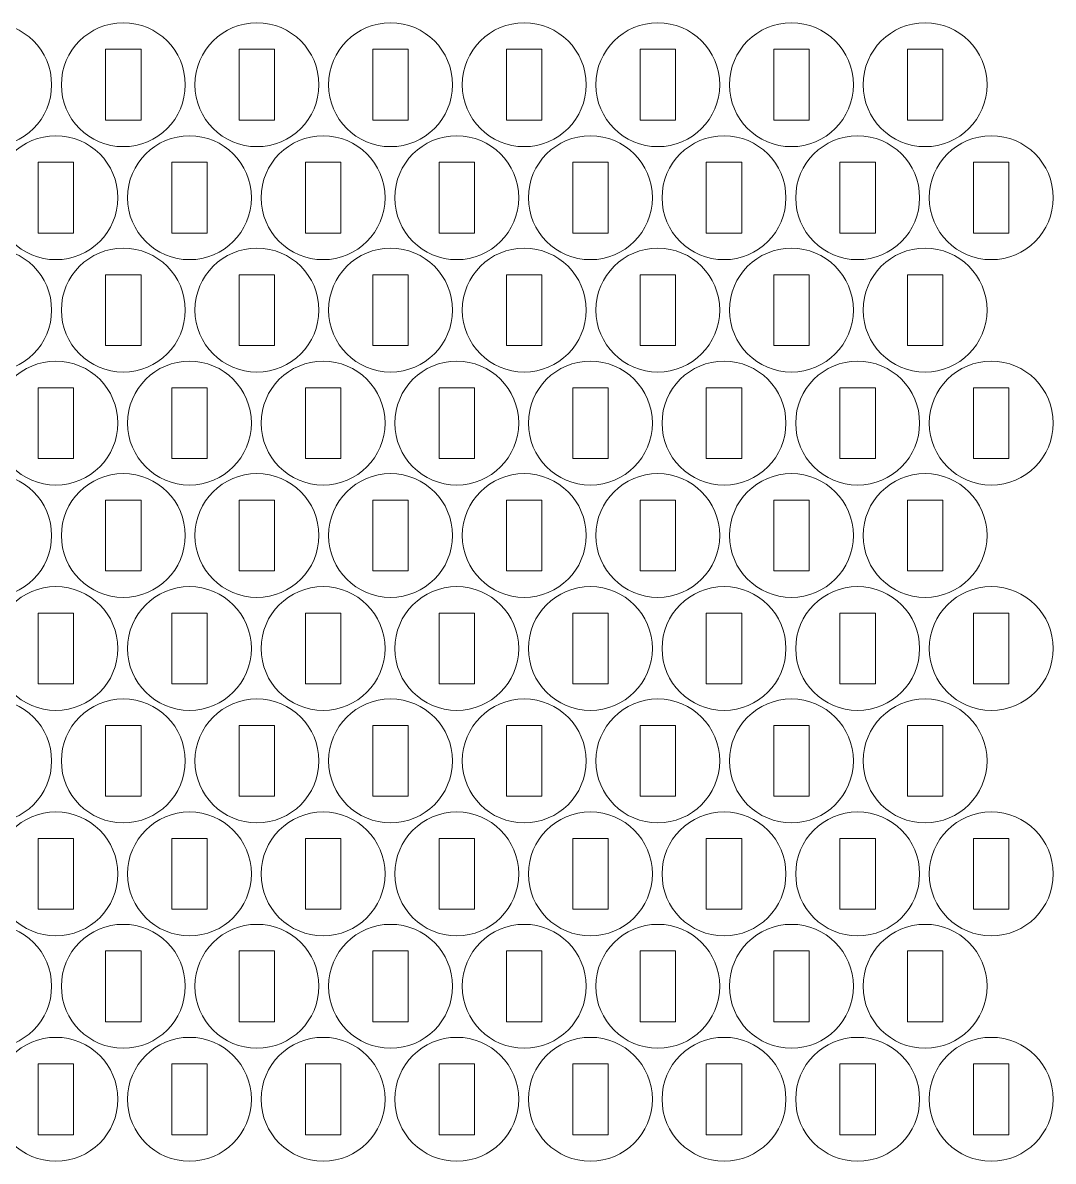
# Model space of a CAD drawing. Header units: millimetres. Extents: x -417 to 417, y -320 to 320.
# Drawn here: x 13.8 to 101.1, y -186.1 to -89.6 of the extents above; entities that cross this region are included whole.
import ezdxf

# ---------------------------------------------------------------- set-up
doc = ezdxf.new("R2010")
doc.units = ezdxf.units.MM
doc.header["$MEASUREMENT"] = 0
doc.layers.add('Camada 1', color=7, linetype='Continuous')

msp = doc.modelspace()

# ---------------------------------------------------------------- linework, layer by layer
at = {"layer": 'Camada 1', "lineweight": 20}
for points in [[(10.9543, -89.5635), (13.8538, -89.5635), (16.2043, -91.914), (16.2043, -94.8135), (16.2043, -94.8135), (16.2043, -97.713), (13.8538, -100.0635), (10.9543, -100.0635), (10.9543, -100.0635), (8.0548, -100.0635), (5.7043, -97.713), (5.7043, -94.8135), (5.7043, -94.8135), (5.7043, -91.914), (8.0548, -89.5635), (10.9543, -89.5635)], [(22.2785, -89.5635), (25.178, -89.5635), (27.5285, -91.914), (27.5285, -94.8135), (27.5285, -94.8135), (27.5285, -97.713), (25.178, -100.0635), (22.2785, -100.0635), (22.2785, -100.0635), (19.379, -100.0635), (17.0285, -97.713), (17.0285, -94.8135), (17.0285, -94.8135), (17.0285, -91.914), (19.379, -89.5635), (22.2785, -89.5635)], [(33.6027, -89.5635), (36.5022, -89.5635), (38.8527, -91.914), (38.8527, -94.8135), (38.8527, -94.8135), (38.8527, -97.713), (36.5022, -100.0635), (33.6027, -100.0635), (33.6027, -100.0635), (30.7032, -100.0635), (28.3527, -97.713), (28.3527, -94.8135), (28.3527, -94.8135), (28.3527, -91.914), (30.7032, -89.5635), (33.6027, -89.5635)], [(44.9269, -89.5635), (47.8264, -89.5635), (50.1769, -91.914), (50.1769, -94.8135), (50.1769, -94.8135), (50.1769, -97.713), (47.8264, -100.0635), (44.9269, -100.0635), (44.9269, -100.0635), (42.0274, -100.0635), (39.6769, -97.713), (39.6769, -94.8135), (39.6769, -94.8135), (39.6769, -91.914), (42.0274, -89.5635), (44.9269, -89.5635)], [(56.2511, -89.5635), (59.1506, -89.5635), (61.5011, -91.914), (61.5011, -94.8135), (61.5011, -94.8135), (61.5011, -97.713), (59.1506, -100.0635), (56.2511, -100.0635), (56.2511, -100.0635), (53.3516, -100.0635), (51.0011, -97.713), (51.0011, -94.8135), (51.0011, -94.8135), (51.0011, -91.914), (53.3516, -89.5635), (56.2511, -89.5635)], [(67.5753, -89.5635), (70.4748, -89.5635), (72.8253, -91.914), (72.8253, -94.8135), (72.8253, -94.8135), (72.8253, -97.713), (70.4748, -100.0635), (67.5753, -100.0635), (67.5753, -100.0635), (64.6758, -100.0635), (62.3253, -97.713), (62.3253, -94.8135), (62.3253, -94.8135), (62.3253, -91.914), (64.6758, -89.5635), (67.5753, -89.5635)], [(78.8995, -89.5635), (81.799, -89.5635), (84.1495, -91.914), (84.1495, -94.8135), (84.1495, -94.8135), (84.1495, -97.713), (81.799, -100.0635), (78.8995, -100.0635), (78.8995, -100.0635), (76, -100.0635), (73.6495, -97.713), (73.6495, -94.8135), (73.6495, -94.8135), (73.6495, -91.914), (76, -89.5635), (78.8995, -89.5635)], [(90.2237, -89.5635), (93.1232, -89.5635), (95.4737, -91.914), (95.4737, -94.8135), (95.4737, -94.8135), (95.4737, -97.713), (93.1232, -100.0635), (90.2237, -100.0635), (90.2237, -100.0635), (87.3242, -100.0635), (84.9737, -97.713), (84.9737, -94.8135), (84.9737, -94.8135), (84.9737, -91.914), (87.3242, -89.5635), (90.2237, -89.5635)], [(20.7785, -91.8135), (20.7785, -91.8135), (23.7785, -91.8135), (23.7785, -91.8135), (23.7785, -91.8135), (23.7785, -91.8135), (23.7785, -97.8135), (23.7785, -97.8135), (23.7785, -97.8135), (23.7785, -97.8135), (20.7785, -97.8135), (20.7785, -97.8135), (20.7785, -97.8135), (20.7785, -97.8135), (20.7785, -91.8135), (20.7785, -91.8135)], [(32.1027, -91.8135), (32.1027, -91.8135), (35.1027, -91.8135), (35.1027, -91.8135), (35.1027, -91.8135), (35.1027, -91.8135), (35.1027, -97.8135), (35.1027, -97.8135), (35.1027, -97.8135), (35.1027, -97.8135), (32.1027, -97.8135), (32.1027, -97.8135), (32.1027, -97.8135), (32.1027, -97.8135), (32.1027, -91.8135), (32.1027, -91.8135)], [(43.4269, -91.8135), (43.4269, -91.8135), (46.4269, -91.8135), (46.4269, -91.8135), (46.4269, -91.8135), (46.4269, -91.8135), (46.4269, -97.8135), (46.4269, -97.8135), (46.4269, -97.8135), (46.4269, -97.8135), (43.4269, -97.8135), (43.4269, -97.8135), (43.4269, -97.8135), (43.4269, -97.8135), (43.4269, -91.8135), (43.4269, -91.8135)], [(54.7511, -91.8135), (54.7511, -91.8135), (57.7511, -91.8135), (57.7511, -91.8135), (57.7511, -91.8135), (57.7511, -91.8135), (57.7511, -97.8135), (57.7511, -97.8135), (57.7511, -97.8135), (57.7511, -97.8135), (54.7511, -97.8135), (54.7511, -97.8135), (54.7511, -97.8135), (54.7511, -97.8135), (54.7511, -91.8135), (54.7511, -91.8135)], [(66.0753, -91.8135), (66.0753, -91.8135), (69.0753, -91.8135), (69.0753, -91.8135), (69.0753, -91.8135), (69.0753, -91.8135), (69.0753, -97.8135), (69.0753, -97.8135), (69.0753, -97.8135), (69.0753, -97.8135), (66.0753, -97.8135), (66.0753, -97.8135), (66.0753, -97.8135), (66.0753, -97.8135), (66.0753, -91.8135), (66.0753, -91.8135)], [(77.3995, -91.8135), (77.3995, -91.8135), (80.3995, -91.8135), (80.3995, -91.8135), (80.3995, -91.8135), (80.3995, -91.8135), (80.3995, -97.8135), (80.3995, -97.8135), (80.3995, -97.8135), (80.3995, -97.8135), (77.3995, -97.8135), (77.3995, -97.8135), (77.3995, -97.8135), (77.3995, -97.8135), (77.3995, -91.8135), (77.3995, -91.8135)], [(88.7237, -91.8135), (88.7237, -91.8135), (91.7237, -91.8135), (91.7237, -91.8135), (91.7237, -91.8135), (91.7237, -91.8135), (91.7237, -97.8135), (91.7237, -97.8135), (91.7237, -97.8135), (91.7237, -97.8135), (88.7237, -97.8135), (88.7237, -97.8135), (88.7237, -97.8135), (88.7237, -97.8135), (88.7237, -91.8135), (88.7237, -91.8135)], [(16.5635, -99.1414), (19.463, -99.1414), (21.8135, -101.4919), (21.8135, -104.3914), (21.8135, -104.3914), (21.8135, -107.2909), (19.463, -109.6414), (16.5635, -109.6414), (16.5635, -109.6414), (13.664, -109.6414), (11.3135, -107.2909), (11.3135, -104.3914), (11.3135, -104.3914), (11.3135, -101.4919), (13.664, -99.1414), (16.5635, -99.1414)], [(27.8877, -99.1414), (30.7872, -99.1414), (33.1377, -101.4919), (33.1377, -104.3914), (33.1377, -104.3914), (33.1377, -107.2909), (30.7872, -109.6414), (27.8877, -109.6414), (27.8877, -109.6414), (24.9882, -109.6414), (22.6377, -107.2909), (22.6377, -104.3914), (22.6377, -104.3914), (22.6377, -101.4919), (24.9882, -99.1414), (27.8877, -99.1414)], [(39.2119, -99.1414), (42.1114, -99.1414), (44.4619, -101.4919), (44.4619, -104.3914), (44.4619, -104.3914), (44.4619, -107.2909), (42.1114, -109.6414), (39.2119, -109.6414), (39.2119, -109.6414), (36.3124, -109.6414), (33.9619, -107.2909), (33.9619, -104.3914), (33.9619, -104.3914), (33.9619, -101.4919), (36.3124, -99.1414), (39.2119, -99.1414)], [(50.5361, -99.1414), (53.4356, -99.1414), (55.7861, -101.4919), (55.7861, -104.3914), (55.7861, -104.3914), (55.7861, -107.2909), (53.4356, -109.6414), (50.5361, -109.6414), (50.5361, -109.6414), (47.6366, -109.6414), (45.2861, -107.2909), (45.2861, -104.3914), (45.2861, -104.3914), (45.2861, -101.4919), (47.6366, -99.1414), (50.5361, -99.1414)], [(61.8603, -99.1414), (64.7598, -99.1414), (67.1103, -101.4919), (67.1103, -104.3914), (67.1103, -104.3914), (67.1103, -107.2909), (64.7598, -109.6414), (61.8603, -109.6414), (61.8603, -109.6414), (58.9608, -109.6414), (56.6103, -107.2909), (56.6103, -104.3914), (56.6103, -104.3914), (56.6103, -101.4919), (58.9608, -99.1414), (61.8603, -99.1414)], [(73.1845, -99.1414), (76.084, -99.1414), (78.4345, -101.4919), (78.4345, -104.3914), (78.4345, -104.3914), (78.4345, -107.2909), (76.084, -109.6414), (73.1845, -109.6414), (73.1845, -109.6414), (70.285, -109.6414), (67.9345, -107.2909), (67.9345, -104.3914), (67.9345, -104.3914), (67.9345, -101.4919), (70.285, -99.1414), (73.1845, -99.1414)], [(84.5087, -99.1414), (87.4082, -99.1414), (89.7587, -101.4919), (89.7587, -104.3914), (89.7587, -104.3914), (89.7587, -107.2909), (87.4082, -109.6414), (84.5087, -109.6414), (84.5087, -109.6414), (81.6092, -109.6414), (79.2587, -107.2909), (79.2587, -104.3914), (79.2587, -104.3914), (79.2587, -101.4919), (81.6092, -99.1414), (84.5087, -99.1414)], [(95.8329, -99.1414), (98.7324, -99.1414), (101.0829, -101.4919), (101.0829, -104.3914), (101.0829, -104.3914), (101.0829, -107.2909), (98.7324, -109.6414), (95.8329, -109.6414), (95.8329, -109.6414), (92.9334, -109.6414), (90.5829, -107.2909), (90.5829, -104.3914), (90.5829, -104.3914), (90.5829, -101.4919), (92.9334, -99.1414), (95.8329, -99.1414)], [(15.0635, -101.3914), (15.0635, -101.3914), (18.0635, -101.3914), (18.0635, -101.3914), (18.0635, -101.3914), (18.0635, -101.3914), (18.0635, -107.3914), (18.0635, -107.3914), (18.0635, -107.3914), (18.0635, -107.3914), (15.0635, -107.3914), (15.0635, -107.3914), (15.0635, -107.3914), (15.0635, -107.3914), (15.0635, -101.3914), (15.0635, -101.3914)], [(26.3877, -101.3914), (26.3877, -101.3914), (29.3877, -101.3914), (29.3877, -101.3914), (29.3877, -101.3914), (29.3877, -101.3914), (29.3877, -107.3914), (29.3877, -107.3914), (29.3877, -107.3914), (29.3877, -107.3914), (26.3877, -107.3914), (26.3877, -107.3914), (26.3877, -107.3914), (26.3877, -107.3914), (26.3877, -101.3914), (26.3877, -101.3914)], [(37.7119, -101.3914), (37.7119, -101.3914), (40.7119, -101.3914), (40.7119, -101.3914), (40.7119, -101.3914), (40.7119, -101.3914), (40.7119, -107.3914), (40.7119, -107.3914), (40.7119, -107.3914), (40.7119, -107.3914), (37.7119, -107.3914), (37.7119, -107.3914), (37.7119, -107.3914), (37.7119, -107.3914), (37.7119, -101.3914), (37.7119, -101.3914)], [(49.0361, -101.3914), (49.0361, -101.3914), (52.0361, -101.3914), (52.0361, -101.3914), (52.0361, -101.3914), (52.0361, -101.3914), (52.0361, -107.3914), (52.0361, -107.3914), (52.0361, -107.3914), (52.0361, -107.3914), (49.0361, -107.3914), (49.0361, -107.3914), (49.0361, -107.3914), (49.0361, -107.3914), (49.0361, -101.3914), (49.0361, -101.3914)], [(60.3603, -101.3914), (60.3603, -101.3914), (63.3603, -101.3914), (63.3603, -101.3914), (63.3603, -101.3914), (63.3603, -101.3914), (63.3603, -107.3914), (63.3603, -107.3914), (63.3603, -107.3914), (63.3603, -107.3914), (60.3603, -107.3914), (60.3603, -107.3914), (60.3603, -107.3914), (60.3603, -107.3914), (60.3603, -101.3914), (60.3603, -101.3914)], [(71.6845, -101.3914), (71.6845, -101.3914), (74.6845, -101.3914), (74.6845, -101.3914), (74.6845, -101.3914), (74.6845, -101.3914), (74.6845, -107.3914), (74.6845, -107.3914), (74.6845, -107.3914), (74.6845, -107.3914), (71.6845, -107.3914), (71.6845, -107.3914), (71.6845, -107.3914), (71.6845, -107.3914), (71.6845, -101.3914), (71.6845, -101.3914)], [(83.0087, -101.3914), (83.0087, -101.3914), (86.0087, -101.3914), (86.0087, -101.3914), (86.0087, -101.3914), (86.0087, -101.3914), (86.0087, -107.3914), (86.0087, -107.3914), (86.0087, -107.3914), (86.0087, -107.3914), (83.0087, -107.3914), (83.0087, -107.3914), (83.0087, -107.3914), (83.0087, -107.3914), (83.0087, -101.3914), (83.0087, -101.3914)], [(94.3329, -101.3914), (94.3329, -101.3914), (97.3329, -101.3914), (97.3329, -101.3914), (97.3329, -101.3914), (97.3329, -101.3914), (97.3329, -107.3914), (97.3329, -107.3914), (97.3329, -107.3914), (97.3329, -107.3914), (94.3329, -107.3914), (94.3329, -107.3914), (94.3329, -107.3914), (94.3329, -107.3914), (94.3329, -101.3914), (94.3329, -101.3914)], [(10.9543, -108.6664), (13.8538, -108.6664), (16.2043, -111.0169), (16.2043, -113.9164), (16.2043, -113.9164), (16.2043, -116.8159), (13.8538, -119.1664), (10.9543, -119.1664), (10.9543, -119.1664), (8.0548, -119.1664), (5.7043, -116.8159), (5.7043, -113.9164), (5.7043, -113.9164), (5.7043, -111.0169), (8.0548, -108.6664), (10.9543, -108.6664)], [(22.2785, -108.6664), (25.178, -108.6664), (27.5285, -111.0169), (27.5285, -113.9164), (27.5285, -113.9164), (27.5285, -116.8159), (25.178, -119.1664), (22.2785, -119.1664), (22.2785, -119.1664), (19.379, -119.1664), (17.0285, -116.8159), (17.0285, -113.9164), (17.0285, -113.9164), (17.0285, -111.0169), (19.379, -108.6664), (22.2785, -108.6664)], [(33.6027, -108.6664), (36.5022, -108.6664), (38.8527, -111.0169), (38.8527, -113.9164), (38.8527, -113.9164), (38.8527, -116.8159), (36.5022, -119.1664), (33.6027, -119.1664), (33.6027, -119.1664), (30.7032, -119.1664), (28.3527, -116.8159), (28.3527, -113.9164), (28.3527, -113.9164), (28.3527, -111.0169), (30.7032, -108.6664), (33.6027, -108.6664)], [(44.9269, -108.6664), (47.8264, -108.6664), (50.1769, -111.0169), (50.1769, -113.9164), (50.1769, -113.9164), (50.1769, -116.8159), (47.8264, -119.1664), (44.9269, -119.1664), (44.9269, -119.1664), (42.0274, -119.1664), (39.6769, -116.8159), (39.6769, -113.9164), (39.6769, -113.9164), (39.6769, -111.0169), (42.0274, -108.6664), (44.9269, -108.6664)], [(56.2511, -108.6664), (59.1506, -108.6664), (61.5011, -111.0169), (61.5011, -113.9164), (61.5011, -113.9164), (61.5011, -116.8159), (59.1506, -119.1664), (56.2511, -119.1664), (56.2511, -119.1664), (53.3516, -119.1664), (51.0011, -116.8159), (51.0011, -113.9164), (51.0011, -113.9164), (51.0011, -111.0169), (53.3516, -108.6664), (56.2511, -108.6664)], [(67.5753, -108.6664), (70.4748, -108.6664), (72.8253, -111.0169), (72.8253, -113.9164), (72.8253, -113.9164), (72.8253, -116.8159), (70.4748, -119.1664), (67.5753, -119.1664), (67.5753, -119.1664), (64.6758, -119.1664), (62.3253, -116.8159), (62.3253, -113.9164), (62.3253, -113.9164), (62.3253, -111.0169), (64.6758, -108.6664), (67.5753, -108.6664)], [(78.8995, -108.6664), (81.799, -108.6664), (84.1495, -111.0169), (84.1495, -113.9164), (84.1495, -113.9164), (84.1495, -116.8159), (81.799, -119.1664), (78.8995, -119.1664), (78.8995, -119.1664), (76, -119.1664), (73.6495, -116.8159), (73.6495, -113.9164), (73.6495, -113.9164), (73.6495, -111.0169), (76, -108.6664), (78.8995, -108.6664)], [(90.2237, -108.6664), (93.1232, -108.6664), (95.4737, -111.0169), (95.4737, -113.9164), (95.4737, -113.9164), (95.4737, -116.8159), (93.1232, -119.1664), (90.2237, -119.1664), (90.2237, -119.1664), (87.3242, -119.1664), (84.9737, -116.8159), (84.9737, -113.9164), (84.9737, -113.9164), (84.9737, -111.0169), (87.3242, -108.6664), (90.2237, -108.6664)], [(20.7785, -110.9164), (20.7785, -110.9164), (23.7785, -110.9164), (23.7785, -110.9164), (23.7785, -110.9164), (23.7785, -110.9164), (23.7785, -116.9164), (23.7785, -116.9164), (23.7785, -116.9164), (23.7785, -116.9164), (20.7785, -116.9164), (20.7785, -116.9164), (20.7785, -116.9164), (20.7785, -116.9164), (20.7785, -110.9164), (20.7785, -110.9164)], [(32.1027, -110.9164), (32.1027, -110.9164), (35.1027, -110.9164), (35.1027, -110.9164), (35.1027, -110.9164), (35.1027, -110.9164), (35.1027, -116.9164), (35.1027, -116.9164), (35.1027, -116.9164), (35.1027, -116.9164), (32.1027, -116.9164), (32.1027, -116.9164), (32.1027, -116.9164), (32.1027, -116.9164), (32.1027, -110.9164), (32.1027, -110.9164)], [(43.4269, -110.9164), (43.4269, -110.9164), (46.4269, -110.9164), (46.4269, -110.9164), (46.4269, -110.9164), (46.4269, -110.9164), (46.4269, -116.9164), (46.4269, -116.9164), (46.4269, -116.9164), (46.4269, -116.9164), (43.4269, -116.9164), (43.4269, -116.9164), (43.4269, -116.9164), (43.4269, -116.9164), (43.4269, -110.9164), (43.4269, -110.9164)], [(54.7511, -110.9164), (54.7511, -110.9164), (57.7511, -110.9164), (57.7511, -110.9164), (57.7511, -110.9164), (57.7511, -110.9164), (57.7511, -116.9164), (57.7511, -116.9164), (57.7511, -116.9164), (57.7511, -116.9164), (54.7511, -116.9164), (54.7511, -116.9164), (54.7511, -116.9164), (54.7511, -116.9164), (54.7511, -110.9164), (54.7511, -110.9164)], [(66.0753, -110.9164), (66.0753, -110.9164), (69.0753, -110.9164), (69.0753, -110.9164), (69.0753, -110.9164), (69.0753, -110.9164), (69.0753, -116.9164), (69.0753, -116.9164), (69.0753, -116.9164), (69.0753, -116.9164), (66.0753, -116.9164), (66.0753, -116.9164), (66.0753, -116.9164), (66.0753, -116.9164), (66.0753, -110.9164), (66.0753, -110.9164)], [(77.3995, -110.9164), (77.3995, -110.9164), (80.3995, -110.9164), (80.3995, -110.9164), (80.3995, -110.9164), (80.3995, -110.9164), (80.3995, -116.9164), (80.3995, -116.9164), (80.3995, -116.9164), (80.3995, -116.9164), (77.3995, -116.9164), (77.3995, -116.9164), (77.3995, -116.9164), (77.3995, -116.9164), (77.3995, -110.9164), (77.3995, -110.9164)], [(88.7237, -110.9164), (88.7237, -110.9164), (91.7237, -110.9164), (91.7237, -110.9164), (91.7237, -110.9164), (91.7237, -110.9164), (91.7237, -116.9164), (91.7237, -116.9164), (91.7237, -116.9164), (91.7237, -116.9164), (88.7237, -116.9164), (88.7237, -116.9164), (88.7237, -116.9164), (88.7237, -116.9164), (88.7237, -110.9164), (88.7237, -110.9164)], [(16.5635, -118.2443), (19.463, -118.2443), (21.8135, -120.5948), (21.8135, -123.4943), (21.8135, -123.4943), (21.8135, -126.3938), (19.463, -128.7443), (16.5635, -128.7443), (16.5635, -128.7443), (13.664, -128.7443), (11.3135, -126.3938), (11.3135, -123.4943), (11.3135, -123.4943), (11.3135, -120.5948), (13.664, -118.2443), (16.5635, -118.2443)], [(27.8877, -118.2443), (30.7872, -118.2443), (33.1377, -120.5948), (33.1377, -123.4943), (33.1377, -123.4943), (33.1377, -126.3938), (30.7872, -128.7443), (27.8877, -128.7443), (27.8877, -128.7443), (24.9882, -128.7443), (22.6377, -126.3938), (22.6377, -123.4943), (22.6377, -123.4943), (22.6377, -120.5948), (24.9882, -118.2443), (27.8877, -118.2443)], [(39.2119, -118.2443), (42.1114, -118.2443), (44.4619, -120.5948), (44.4619, -123.4943), (44.4619, -123.4943), (44.4619, -126.3938), (42.1114, -128.7443), (39.2119, -128.7443), (39.2119, -128.7443), (36.3124, -128.7443), (33.9619, -126.3938), (33.9619, -123.4943), (33.9619, -123.4943), (33.9619, -120.5948), (36.3124, -118.2443), (39.2119, -118.2443)], [(50.5361, -118.2443), (53.4356, -118.2443), (55.7861, -120.5948), (55.7861, -123.4943), (55.7861, -123.4943), (55.7861, -126.3938), (53.4356, -128.7443), (50.5361, -128.7443), (50.5361, -128.7443), (47.6366, -128.7443), (45.2861, -126.3938), (45.2861, -123.4943), (45.2861, -123.4943), (45.2861, -120.5948), (47.6366, -118.2443), (50.5361, -118.2443)], [(61.8603, -118.2443), (64.7598, -118.2443), (67.1103, -120.5948), (67.1103, -123.4943), (67.1103, -123.4943), (67.1103, -126.3938), (64.7598, -128.7443), (61.8603, -128.7443), (61.8603, -128.7443), (58.9608, -128.7443), (56.6103, -126.3938), (56.6103, -123.4943), (56.6103, -123.4943), (56.6103, -120.5948), (58.9608, -118.2443), (61.8603, -118.2443)], [(73.1845, -118.2443), (76.084, -118.2443), (78.4345, -120.5948), (78.4345, -123.4943), (78.4345, -123.4943), (78.4345, -126.3938), (76.084, -128.7443), (73.1845, -128.7443), (73.1845, -128.7443), (70.285, -128.7443), (67.9345, -126.3938), (67.9345, -123.4943), (67.9345, -123.4943), (67.9345, -120.5948), (70.285, -118.2443), (73.1845, -118.2443)], [(84.5087, -118.2443), (87.4082, -118.2443), (89.7587, -120.5948), (89.7587, -123.4943), (89.7587, -123.4943), (89.7587, -126.3938), (87.4082, -128.7443), (84.5087, -128.7443), (84.5087, -128.7443), (81.6092, -128.7443), (79.2587, -126.3938), (79.2587, -123.4943), (79.2587, -123.4943), (79.2587, -120.5948), (81.6092, -118.2443), (84.5087, -118.2443)], [(95.8329, -118.2443), (98.7324, -118.2443), (101.0829, -120.5948), (101.0829, -123.4943), (101.0829, -123.4943), (101.0829, -126.3938), (98.7324, -128.7443), (95.8329, -128.7443), (95.8329, -128.7443), (92.9334, -128.7443), (90.5829, -126.3938), (90.5829, -123.4943), (90.5829, -123.4943), (90.5829, -120.5948), (92.9334, -118.2443), (95.8329, -118.2443)], [(15.0635, -120.4943), (15.0635, -120.4943), (18.0635, -120.4943), (18.0635, -120.4943), (18.0635, -120.4943), (18.0635, -120.4943), (18.0635, -126.4943), (18.0635, -126.4943), (18.0635, -126.4943), (18.0635, -126.4943), (15.0635, -126.4943), (15.0635, -126.4943), (15.0635, -126.4943), (15.0635, -126.4943), (15.0635, -120.4943), (15.0635, -120.4943)], [(26.3877, -120.4943), (26.3877, -120.4943), (29.3877, -120.4943), (29.3877, -120.4943), (29.3877, -120.4943), (29.3877, -120.4943), (29.3877, -126.4943), (29.3877, -126.4943), (29.3877, -126.4943), (29.3877, -126.4943), (26.3877, -126.4943), (26.3877, -126.4943), (26.3877, -126.4943), (26.3877, -126.4943), (26.3877, -120.4943), (26.3877, -120.4943)], [(37.7119, -120.4943), (37.7119, -120.4943), (40.7119, -120.4943), (40.7119, -120.4943), (40.7119, -120.4943), (40.7119, -120.4943), (40.7119, -126.4943), (40.7119, -126.4943), (40.7119, -126.4943), (40.7119, -126.4943), (37.7119, -126.4943), (37.7119, -126.4943), (37.7119, -126.4943), (37.7119, -126.4943), (37.7119, -120.4943), (37.7119, -120.4943)], [(49.0361, -120.4943), (49.0361, -120.4943), (52.0361, -120.4943), (52.0361, -120.4943), (52.0361, -120.4943), (52.0361, -120.4943), (52.0361, -126.4943), (52.0361, -126.4943), (52.0361, -126.4943), (52.0361, -126.4943), (49.0361, -126.4943), (49.0361, -126.4943), (49.0361, -126.4943), (49.0361, -126.4943), (49.0361, -120.4943), (49.0361, -120.4943)], [(60.3603, -120.4943), (60.3603, -120.4943), (63.3603, -120.4943), (63.3603, -120.4943), (63.3603, -120.4943), (63.3603, -120.4943), (63.3603, -126.4943), (63.3603, -126.4943), (63.3603, -126.4943), (63.3603, -126.4943), (60.3603, -126.4943), (60.3603, -126.4943), (60.3603, -126.4943), (60.3603, -126.4943), (60.3603, -120.4943), (60.3603, -120.4943)], [(71.6845, -120.4943), (71.6845, -120.4943), (74.6845, -120.4943), (74.6845, -120.4943), (74.6845, -120.4943), (74.6845, -120.4943), (74.6845, -126.4943), (74.6845, -126.4943), (74.6845, -126.4943), (74.6845, -126.4943), (71.6845, -126.4943), (71.6845, -126.4943), (71.6845, -126.4943), (71.6845, -126.4943), (71.6845, -120.4943), (71.6845, -120.4943)], [(83.0087, -120.4943), (83.0087, -120.4943), (86.0087, -120.4943), (86.0087, -120.4943), (86.0087, -120.4943), (86.0087, -120.4943), (86.0087, -126.4943), (86.0087, -126.4943), (86.0087, -126.4943), (86.0087, -126.4943), (83.0087, -126.4943), (83.0087, -126.4943), (83.0087, -126.4943), (83.0087, -126.4943), (83.0087, -120.4943), (83.0087, -120.4943)], [(94.3329, -120.4943), (94.3329, -120.4943), (97.3329, -120.4943), (97.3329, -120.4943), (97.3329, -120.4943), (97.3329, -120.4943), (97.3329, -126.4943), (97.3329, -126.4943), (97.3329, -126.4943), (97.3329, -126.4943), (94.3329, -126.4943), (94.3329, -126.4943), (94.3329, -126.4943), (94.3329, -126.4943), (94.3329, -120.4943), (94.3329, -120.4943)], [(10.9543, -127.7693), (13.8538, -127.7693), (16.2043, -130.1198), (16.2043, -133.0193), (16.2043, -133.0193), (16.2043, -135.9188), (13.8538, -138.2693), (10.9543, -138.2693), (10.9543, -138.2693), (8.0548, -138.2693), (5.7043, -135.9188), (5.7043, -133.0193), (5.7043, -133.0193), (5.7043, -130.1198), (8.0548, -127.7693), (10.9543, -127.7693)], [(22.2785, -127.7693), (25.178, -127.7693), (27.5285, -130.1198), (27.5285, -133.0193), (27.5285, -133.0193), (27.5285, -135.9188), (25.178, -138.2693), (22.2785, -138.2693), (22.2785, -138.2693), (19.379, -138.2693), (17.0285, -135.9188), (17.0285, -133.0193), (17.0285, -133.0193), (17.0285, -130.1198), (19.379, -127.7693), (22.2785, -127.7693)], [(33.6027, -127.7693), (36.5022, -127.7693), (38.8527, -130.1198), (38.8527, -133.0193), (38.8527, -133.0193), (38.8527, -135.9188), (36.5022, -138.2693), (33.6027, -138.2693), (33.6027, -138.2693), (30.7032, -138.2693), (28.3527, -135.9188), (28.3527, -133.0193), (28.3527, -133.0193), (28.3527, -130.1198), (30.7032, -127.7693), (33.6027, -127.7693)], [(44.9269, -127.7693), (47.8264, -127.7693), (50.1769, -130.1198), (50.1769, -133.0193), (50.1769, -133.0193), (50.1769, -135.9188), (47.8264, -138.2693), (44.9269, -138.2693), (44.9269, -138.2693), (42.0274, -138.2693), (39.6769, -135.9188), (39.6769, -133.0193), (39.6769, -133.0193), (39.6769, -130.1198), (42.0274, -127.7693), (44.9269, -127.7693)], [(56.2511, -127.7693), (59.1506, -127.7693), (61.5011, -130.1198), (61.5011, -133.0193), (61.5011, -133.0193), (61.5011, -135.9188), (59.1506, -138.2693), (56.2511, -138.2693), (56.2511, -138.2693), (53.3516, -138.2693), (51.0011, -135.9188), (51.0011, -133.0193), (51.0011, -133.0193), (51.0011, -130.1198), (53.3516, -127.7693), (56.2511, -127.7693)], [(67.5753, -127.7693), (70.4748, -127.7693), (72.8253, -130.1198), (72.8253, -133.0193), (72.8253, -133.0193), (72.8253, -135.9188), (70.4748, -138.2693), (67.5753, -138.2693), (67.5753, -138.2693), (64.6758, -138.2693), (62.3253, -135.9188), (62.3253, -133.0193), (62.3253, -133.0193), (62.3253, -130.1198), (64.6758, -127.7693), (67.5753, -127.7693)], [(78.8995, -127.7693), (81.799, -127.7693), (84.1495, -130.1198), (84.1495, -133.0193), (84.1495, -133.0193), (84.1495, -135.9188), (81.799, -138.2693), (78.8995, -138.2693), (78.8995, -138.2693), (76, -138.2693), (73.6495, -135.9188), (73.6495, -133.0193), (73.6495, -133.0193), (73.6495, -130.1198), (76, -127.7693), (78.8995, -127.7693)], [(90.2237, -127.7693), (93.1232, -127.7693), (95.4737, -130.1198), (95.4737, -133.0193), (95.4737, -133.0193), (95.4737, -135.9188), (93.1232, -138.2693), (90.2237, -138.2693), (90.2237, -138.2693), (87.3242, -138.2693), (84.9737, -135.9188), (84.9737, -133.0193), (84.9737, -133.0193), (84.9737, -130.1198), (87.3242, -127.7693), (90.2237, -127.7693)], [(20.7785, -130.0193), (20.7785, -130.0193), (23.7785, -130.0193), (23.7785, -130.0193), (23.7785, -130.0193), (23.7785, -130.0193), (23.7785, -136.0193), (23.7785, -136.0193), (23.7785, -136.0193), (23.7785, -136.0193), (20.7785, -136.0193), (20.7785, -136.0193), (20.7785, -136.0193), (20.7785, -136.0193), (20.7785, -130.0193), (20.7785, -130.0193)], [(32.1027, -130.0193), (32.1027, -130.0193), (35.1027, -130.0193), (35.1027, -130.0193), (35.1027, -130.0193), (35.1027, -130.0193), (35.1027, -136.0193), (35.1027, -136.0193), (35.1027, -136.0193), (35.1027, -136.0193), (32.1027, -136.0193), (32.1027, -136.0193), (32.1027, -136.0193), (32.1027, -136.0193), (32.1027, -130.0193), (32.1027, -130.0193)], [(43.4269, -130.0193), (43.4269, -130.0193), (46.4269, -130.0193), (46.4269, -130.0193), (46.4269, -130.0193), (46.4269, -130.0193), (46.4269, -136.0193), (46.4269, -136.0193), (46.4269, -136.0193), (46.4269, -136.0193), (43.4269, -136.0193), (43.4269, -136.0193), (43.4269, -136.0193), (43.4269, -136.0193), (43.4269, -130.0193), (43.4269, -130.0193)], [(54.7511, -130.0193), (54.7511, -130.0193), (57.7511, -130.0193), (57.7511, -130.0193), (57.7511, -130.0193), (57.7511, -130.0193), (57.7511, -136.0193), (57.7511, -136.0193), (57.7511, -136.0193), (57.7511, -136.0193), (54.7511, -136.0193), (54.7511, -136.0193), (54.7511, -136.0193), (54.7511, -136.0193), (54.7511, -130.0193), (54.7511, -130.0193)], [(66.0753, -130.0193), (66.0753, -130.0193), (69.0753, -130.0193), (69.0753, -130.0193), (69.0753, -130.0193), (69.0753, -130.0193), (69.0753, -136.0193), (69.0753, -136.0193), (69.0753, -136.0193), (69.0753, -136.0193), (66.0753, -136.0193), (66.0753, -136.0193), (66.0753, -136.0193), (66.0753, -136.0193), (66.0753, -130.0193), (66.0753, -130.0193)], [(77.3995, -130.0193), (77.3995, -130.0193), (80.3995, -130.0193), (80.3995, -130.0193), (80.3995, -130.0193), (80.3995, -130.0193), (80.3995, -136.0193), (80.3995, -136.0193), (80.3995, -136.0193), (80.3995, -136.0193), (77.3995, -136.0193), (77.3995, -136.0193), (77.3995, -136.0193), (77.3995, -136.0193), (77.3995, -130.0193), (77.3995, -130.0193)], [(88.7237, -130.0193), (88.7237, -130.0193), (91.7237, -130.0193), (91.7237, -130.0193), (91.7237, -130.0193), (91.7237, -130.0193), (91.7237, -136.0193), (91.7237, -136.0193), (91.7237, -136.0193), (91.7237, -136.0193), (88.7237, -136.0193), (88.7237, -136.0193), (88.7237, -136.0193), (88.7237, -136.0193), (88.7237, -130.0193), (88.7237, -130.0193)], [(16.5635, -137.3472), (19.463, -137.3472), (21.8135, -139.6977), (21.8135, -142.5972), (21.8135, -142.5972), (21.8135, -145.4967), (19.463, -147.8472), (16.5635, -147.8472), (16.5635, -147.8472), (13.664, -147.8472), (11.3135, -145.4967), (11.3135, -142.5972), (11.3135, -142.5972), (11.3135, -139.6977), (13.664, -137.3472), (16.5635, -137.3472)], [(27.8877, -137.3472), (30.7872, -137.3472), (33.1377, -139.6977), (33.1377, -142.5972), (33.1377, -142.5972), (33.1377, -145.4967), (30.7872, -147.8472), (27.8877, -147.8472), (27.8877, -147.8472), (24.9882, -147.8472), (22.6377, -145.4967), (22.6377, -142.5972), (22.6377, -142.5972), (22.6377, -139.6977), (24.9882, -137.3472), (27.8877, -137.3472)], [(39.2119, -137.3472), (42.1114, -137.3472), (44.4619, -139.6977), (44.4619, -142.5972), (44.4619, -142.5972), (44.4619, -145.4967), (42.1114, -147.8472), (39.2119, -147.8472), (39.2119, -147.8472), (36.3124, -147.8472), (33.9619, -145.4967), (33.9619, -142.5972), (33.9619, -142.5972), (33.9619, -139.6977), (36.3124, -137.3472), (39.2119, -137.3472)], [(50.5361, -137.3472), (53.4356, -137.3472), (55.7861, -139.6977), (55.7861, -142.5972), (55.7861, -142.5972), (55.7861, -145.4967), (53.4356, -147.8472), (50.5361, -147.8472), (50.5361, -147.8472), (47.6366, -147.8472), (45.2861, -145.4967), (45.2861, -142.5972), (45.2861, -142.5972), (45.2861, -139.6977), (47.6366, -137.3472), (50.5361, -137.3472)], [(61.8603, -137.3472), (64.7598, -137.3472), (67.1103, -139.6977), (67.1103, -142.5972), (67.1103, -142.5972), (67.1103, -145.4967), (64.7598, -147.8472), (61.8603, -147.8472), (61.8603, -147.8472), (58.9608, -147.8472), (56.6103, -145.4967), (56.6103, -142.5972), (56.6103, -142.5972), (56.6103, -139.6977), (58.9608, -137.3472), (61.8603, -137.3472)], [(73.1845, -137.3472), (76.084, -137.3472), (78.4345, -139.6977), (78.4345, -142.5972), (78.4345, -142.5972), (78.4345, -145.4967), (76.084, -147.8472), (73.1845, -147.8472), (73.1845, -147.8472), (70.285, -147.8472), (67.9345, -145.4967), (67.9345, -142.5972), (67.9345, -142.5972), (67.9345, -139.6977), (70.285, -137.3472), (73.1845, -137.3472)], [(84.5087, -137.3472), (87.4082, -137.3472), (89.7587, -139.6977), (89.7587, -142.5972), (89.7587, -142.5972), (89.7587, -145.4967), (87.4082, -147.8472), (84.5087, -147.8472), (84.5087, -147.8472), (81.6092, -147.8472), (79.2587, -145.4967), (79.2587, -142.5972), (79.2587, -142.5972), (79.2587, -139.6977), (81.6092, -137.3472), (84.5087, -137.3472)], [(95.8329, -137.3472), (98.7324, -137.3472), (101.0829, -139.6977), (101.0829, -142.5972), (101.0829, -142.5972), (101.0829, -145.4967), (98.7324, -147.8472), (95.8329, -147.8472), (95.8329, -147.8472), (92.9334, -147.8472), (90.5829, -145.4967), (90.5829, -142.5972), (90.5829, -142.5972), (90.5829, -139.6977), (92.9334, -137.3472), (95.8329, -137.3472)], [(15.0635, -139.5972), (15.0635, -139.5972), (18.0635, -139.5972), (18.0635, -139.5972), (18.0635, -139.5972), (18.0635, -139.5972), (18.0635, -145.5972), (18.0635, -145.5972), (18.0635, -145.5972), (18.0635, -145.5972), (15.0635, -145.5972), (15.0635, -145.5972), (15.0635, -145.5972), (15.0635, -145.5972), (15.0635, -139.5972), (15.0635, -139.5972)], [(26.3877, -139.5972), (26.3877, -139.5972), (29.3877, -139.5972), (29.3877, -139.5972), (29.3877, -139.5972), (29.3877, -139.5972), (29.3877, -145.5972), (29.3877, -145.5972), (29.3877, -145.5972), (29.3877, -145.5972), (26.3877, -145.5972), (26.3877, -145.5972), (26.3877, -145.5972), (26.3877, -145.5972), (26.3877, -139.5972), (26.3877, -139.5972)], [(37.7119, -139.5972), (37.7119, -139.5972), (40.7119, -139.5972), (40.7119, -139.5972), (40.7119, -139.5972), (40.7119, -139.5972), (40.7119, -145.5972), (40.7119, -145.5972), (40.7119, -145.5972), (40.7119, -145.5972), (37.7119, -145.5972), (37.7119, -145.5972), (37.7119, -145.5972), (37.7119, -145.5972), (37.7119, -139.5972), (37.7119, -139.5972)], [(49.0361, -139.5972), (49.0361, -139.5972), (52.0361, -139.5972), (52.0361, -139.5972), (52.0361, -139.5972), (52.0361, -139.5972), (52.0361, -145.5972), (52.0361, -145.5972), (52.0361, -145.5972), (52.0361, -145.5972), (49.0361, -145.5972), (49.0361, -145.5972), (49.0361, -145.5972), (49.0361, -145.5972), (49.0361, -139.5972), (49.0361, -139.5972)], [(60.3603, -139.5972), (60.3603, -139.5972), (63.3603, -139.5972), (63.3603, -139.5972), (63.3603, -139.5972), (63.3603, -139.5972), (63.3603, -145.5972), (63.3603, -145.5972), (63.3603, -145.5972), (63.3603, -145.5972), (60.3603, -145.5972), (60.3603, -145.5972), (60.3603, -145.5972), (60.3603, -145.5972), (60.3603, -139.5972), (60.3603, -139.5972)], [(71.6845, -139.5972), (71.6845, -139.5972), (74.6845, -139.5972), (74.6845, -139.5972), (74.6845, -139.5972), (74.6845, -139.5972), (74.6845, -145.5972), (74.6845, -145.5972), (74.6845, -145.5972), (74.6845, -145.5972), (71.6845, -145.5972), (71.6845, -145.5972), (71.6845, -145.5972), (71.6845, -145.5972), (71.6845, -139.5972), (71.6845, -139.5972)], [(83.0087, -139.5972), (83.0087, -139.5972), (86.0087, -139.5972), (86.0087, -139.5972), (86.0087, -139.5972), (86.0087, -139.5972), (86.0087, -145.5972), (86.0087, -145.5972), (86.0087, -145.5972), (86.0087, -145.5972), (83.0087, -145.5972), (83.0087, -145.5972), (83.0087, -145.5972), (83.0087, -145.5972), (83.0087, -139.5972), (83.0087, -139.5972)], [(94.3329, -139.5972), (94.3329, -139.5972), (97.3329, -139.5972), (97.3329, -139.5972), (97.3329, -139.5972), (97.3329, -139.5972), (97.3329, -145.5972), (97.3329, -145.5972), (97.3329, -145.5972), (97.3329, -145.5972), (94.3329, -145.5972), (94.3329, -145.5972), (94.3329, -145.5972), (94.3329, -145.5972), (94.3329, -139.5972), (94.3329, -139.5972)], [(10.9543, -146.8722), (13.8538, -146.8722), (16.2043, -149.2227), (16.2043, -152.1222), (16.2043, -152.1222), (16.2043, -155.0217), (13.8538, -157.3722), (10.9543, -157.3722), (10.9543, -157.3722), (8.0548, -157.3722), (5.7043, -155.0217), (5.7043, -152.1222), (5.7043, -152.1222), (5.7043, -149.2227), (8.0548, -146.8722), (10.9543, -146.8722)], [(22.2785, -146.8722), (25.178, -146.8722), (27.5285, -149.2227), (27.5285, -152.1222), (27.5285, -152.1222), (27.5285, -155.0217), (25.178, -157.3722), (22.2785, -157.3722), (22.2785, -157.3722), (19.379, -157.3722), (17.0285, -155.0217), (17.0285, -152.1222), (17.0285, -152.1222), (17.0285, -149.2227), (19.379, -146.8722), (22.2785, -146.8722)], [(33.6027, -146.8722), (36.5022, -146.8722), (38.8527, -149.2227), (38.8527, -152.1222), (38.8527, -152.1222), (38.8527, -155.0217), (36.5022, -157.3722), (33.6027, -157.3722), (33.6027, -157.3722), (30.7032, -157.3722), (28.3527, -155.0217), (28.3527, -152.1222), (28.3527, -152.1222), (28.3527, -149.2227), (30.7032, -146.8722), (33.6027, -146.8722)], [(44.9269, -146.8722), (47.8264, -146.8722), (50.1769, -149.2227), (50.1769, -152.1222), (50.1769, -152.1222), (50.1769, -155.0217), (47.8264, -157.3722), (44.9269, -157.3722), (44.9269, -157.3722), (42.0274, -157.3722), (39.6769, -155.0217), (39.6769, -152.1222), (39.6769, -152.1222), (39.6769, -149.2227), (42.0274, -146.8722), (44.9269, -146.8722)], [(56.2511, -146.8722), (59.1506, -146.8722), (61.5011, -149.2227), (61.5011, -152.1222), (61.5011, -152.1222), (61.5011, -155.0217), (59.1506, -157.3722), (56.2511, -157.3722), (56.2511, -157.3722), (53.3516, -157.3722), (51.0011, -155.0217), (51.0011, -152.1222), (51.0011, -152.1222), (51.0011, -149.2227), (53.3516, -146.8722), (56.2511, -146.8722)], [(67.5753, -146.8722), (70.4748, -146.8722), (72.8253, -149.2227), (72.8253, -152.1222), (72.8253, -152.1222), (72.8253, -155.0217), (70.4748, -157.3722), (67.5753, -157.3722), (67.5753, -157.3722), (64.6758, -157.3722), (62.3253, -155.0217), (62.3253, -152.1222), (62.3253, -152.1222), (62.3253, -149.2227), (64.6758, -146.8722), (67.5753, -146.8722)], [(78.8995, -146.8722), (81.799, -146.8722), (84.1495, -149.2227), (84.1495, -152.1222), (84.1495, -152.1222), (84.1495, -155.0217), (81.799, -157.3722), (78.8995, -157.3722), (78.8995, -157.3722), (76, -157.3722), (73.6495, -155.0217), (73.6495, -152.1222), (73.6495, -152.1222), (73.6495, -149.2227), (76, -146.8722), (78.8995, -146.8722)], [(90.2237, -146.8722), (93.1232, -146.8722), (95.4737, -149.2227), (95.4737, -152.1222), (95.4737, -152.1222), (95.4737, -155.0217), (93.1232, -157.3722), (90.2237, -157.3722), (90.2237, -157.3722), (87.3242, -157.3722), (84.9737, -155.0217), (84.9737, -152.1222), (84.9737, -152.1222), (84.9737, -149.2227), (87.3242, -146.8722), (90.2237, -146.8722)], [(20.7785, -149.1222), (20.7785, -149.1222), (23.7785, -149.1222), (23.7785, -149.1222), (23.7785, -149.1222), (23.7785, -149.1222), (23.7785, -155.1222), (23.7785, -155.1222), (23.7785, -155.1222), (23.7785, -155.1222), (20.7785, -155.1222), (20.7785, -155.1222), (20.7785, -155.1222), (20.7785, -155.1222), (20.7785, -149.1222), (20.7785, -149.1222)], [(32.1027, -149.1222), (32.1027, -149.1222), (35.1027, -149.1222), (35.1027, -149.1222), (35.1027, -149.1222), (35.1027, -149.1222), (35.1027, -155.1222), (35.1027, -155.1222), (35.1027, -155.1222), (35.1027, -155.1222), (32.1027, -155.1222), (32.1027, -155.1222), (32.1027, -155.1222), (32.1027, -155.1222), (32.1027, -149.1222), (32.1027, -149.1222)], [(43.4269, -149.1222), (43.4269, -149.1222), (46.4269, -149.1222), (46.4269, -149.1222), (46.4269, -149.1222), (46.4269, -149.1222), (46.4269, -155.1222), (46.4269, -155.1222), (46.4269, -155.1222), (46.4269, -155.1222), (43.4269, -155.1222), (43.4269, -155.1222), (43.4269, -155.1222), (43.4269, -155.1222), (43.4269, -149.1222), (43.4269, -149.1222)], [(54.7511, -149.1222), (54.7511, -149.1222), (57.7511, -149.1222), (57.7511, -149.1222), (57.7511, -149.1222), (57.7511, -149.1222), (57.7511, -155.1222), (57.7511, -155.1222), (57.7511, -155.1222), (57.7511, -155.1222), (54.7511, -155.1222), (54.7511, -155.1222), (54.7511, -155.1222), (54.7511, -155.1222), (54.7511, -149.1222), (54.7511, -149.1222)], [(66.0753, -149.1222), (66.0753, -149.1222), (69.0753, -149.1222), (69.0753, -149.1222), (69.0753, -149.1222), (69.0753, -149.1222), (69.0753, -155.1222), (69.0753, -155.1222), (69.0753, -155.1222), (69.0753, -155.1222), (66.0753, -155.1222), (66.0753, -155.1222), (66.0753, -155.1222), (66.0753, -155.1222), (66.0753, -149.1222), (66.0753, -149.1222)], [(77.3995, -149.1222), (77.3995, -149.1222), (80.3995, -149.1222), (80.3995, -149.1222), (80.3995, -149.1222), (80.3995, -149.1222), (80.3995, -155.1222), (80.3995, -155.1222), (80.3995, -155.1222), (80.3995, -155.1222), (77.3995, -155.1222), (77.3995, -155.1222), (77.3995, -155.1222), (77.3995, -155.1222), (77.3995, -149.1222), (77.3995, -149.1222)], [(88.7237, -149.1222), (88.7237, -149.1222), (91.7237, -149.1222), (91.7237, -149.1222), (91.7237, -149.1222), (91.7237, -149.1222), (91.7237, -155.1222), (91.7237, -155.1222), (91.7237, -155.1222), (91.7237, -155.1222), (88.7237, -155.1222), (88.7237, -155.1222), (88.7237, -155.1222), (88.7237, -155.1222), (88.7237, -149.1222), (88.7237, -149.1222)], [(16.5635, -156.4501), (19.463, -156.4501), (21.8135, -158.8006), (21.8135, -161.7001), (21.8135, -161.7001), (21.8135, -164.5996), (19.463, -166.9501), (16.5635, -166.9501), (16.5635, -166.9501), (13.664, -166.9501), (11.3135, -164.5996), (11.3135, -161.7001), (11.3135, -161.7001), (11.3135, -158.8006), (13.664, -156.4501), (16.5635, -156.4501)], [(27.8877, -156.4501), (30.7872, -156.4501), (33.1377, -158.8006), (33.1377, -161.7001), (33.1377, -161.7001), (33.1377, -164.5996), (30.7872, -166.9501), (27.8877, -166.9501), (27.8877, -166.9501), (24.9882, -166.9501), (22.6377, -164.5996), (22.6377, -161.7001), (22.6377, -161.7001), (22.6377, -158.8006), (24.9882, -156.4501), (27.8877, -156.4501)], [(39.2119, -156.4501), (42.1114, -156.4501), (44.4619, -158.8006), (44.4619, -161.7001), (44.4619, -161.7001), (44.4619, -164.5996), (42.1114, -166.9501), (39.2119, -166.9501), (39.2119, -166.9501), (36.3124, -166.9501), (33.9619, -164.5996), (33.9619, -161.7001), (33.9619, -161.7001), (33.9619, -158.8006), (36.3124, -156.4501), (39.2119, -156.4501)], [(50.5361, -156.4501), (53.4356, -156.4501), (55.7861, -158.8006), (55.7861, -161.7001), (55.7861, -161.7001), (55.7861, -164.5996), (53.4356, -166.9501), (50.5361, -166.9501), (50.5361, -166.9501), (47.6366, -166.9501), (45.2861, -164.5996), (45.2861, -161.7001), (45.2861, -161.7001), (45.2861, -158.8006), (47.6366, -156.4501), (50.5361, -156.4501)], [(61.8603, -156.4501), (64.7598, -156.4501), (67.1103, -158.8006), (67.1103, -161.7001), (67.1103, -161.7001), (67.1103, -164.5996), (64.7598, -166.9501), (61.8603, -166.9501), (61.8603, -166.9501), (58.9608, -166.9501), (56.6103, -164.5996), (56.6103, -161.7001), (56.6103, -161.7001), (56.6103, -158.8006), (58.9608, -156.4501), (61.8603, -156.4501)], [(73.1845, -156.4501), (76.084, -156.4501), (78.4345, -158.8006), (78.4345, -161.7001), (78.4345, -161.7001), (78.4345, -164.5996), (76.084, -166.9501), (73.1845, -166.9501), (73.1845, -166.9501), (70.285, -166.9501), (67.9345, -164.5996), (67.9345, -161.7001), (67.9345, -161.7001), (67.9345, -158.8006), (70.285, -156.4501), (73.1845, -156.4501)], [(84.5087, -156.4501), (87.4082, -156.4501), (89.7587, -158.8006), (89.7587, -161.7001), (89.7587, -161.7001), (89.7587, -164.5996), (87.4082, -166.9501), (84.5087, -166.9501), (84.5087, -166.9501), (81.6092, -166.9501), (79.2587, -164.5996), (79.2587, -161.7001), (79.2587, -161.7001), (79.2587, -158.8006), (81.6092, -156.4501), (84.5087, -156.4501)], [(95.8329, -156.4501), (98.7324, -156.4501), (101.0829, -158.8006), (101.0829, -161.7001), (101.0829, -161.7001), (101.0829, -164.5996), (98.7324, -166.9501), (95.8329, -166.9501), (95.8329, -166.9501), (92.9334, -166.9501), (90.5829, -164.5996), (90.5829, -161.7001), (90.5829, -161.7001), (90.5829, -158.8006), (92.9334, -156.4501), (95.8329, -156.4501)], [(15.0635, -158.7001), (15.0635, -158.7001), (18.0635, -158.7001), (18.0635, -158.7001), (18.0635, -158.7001), (18.0635, -158.7001), (18.0635, -164.7001), (18.0635, -164.7001), (18.0635, -164.7001), (18.0635, -164.7001), (15.0635, -164.7001), (15.0635, -164.7001), (15.0635, -164.7001), (15.0635, -164.7001), (15.0635, -158.7001), (15.0635, -158.7001)], [(26.3877, -158.7001), (26.3877, -158.7001), (29.3877, -158.7001), (29.3877, -158.7001), (29.3877, -158.7001), (29.3877, -158.7001), (29.3877, -164.7001), (29.3877, -164.7001), (29.3877, -164.7001), (29.3877, -164.7001), (26.3877, -164.7001), (26.3877, -164.7001), (26.3877, -164.7001), (26.3877, -164.7001), (26.3877, -158.7001), (26.3877, -158.7001)], [(37.7119, -158.7001), (37.7119, -158.7001), (40.7119, -158.7001), (40.7119, -158.7001), (40.7119, -158.7001), (40.7119, -158.7001), (40.7119, -164.7001), (40.7119, -164.7001), (40.7119, -164.7001), (40.7119, -164.7001), (37.7119, -164.7001), (37.7119, -164.7001), (37.7119, -164.7001), (37.7119, -164.7001), (37.7119, -158.7001), (37.7119, -158.7001)], [(49.0361, -158.7001), (49.0361, -158.7001), (52.0361, -158.7001), (52.0361, -158.7001), (52.0361, -158.7001), (52.0361, -158.7001), (52.0361, -164.7001), (52.0361, -164.7001), (52.0361, -164.7001), (52.0361, -164.7001), (49.0361, -164.7001), (49.0361, -164.7001), (49.0361, -164.7001), (49.0361, -164.7001), (49.0361, -158.7001), (49.0361, -158.7001)], [(60.3603, -158.7001), (60.3603, -158.7001), (63.3603, -158.7001), (63.3603, -158.7001), (63.3603, -158.7001), (63.3603, -158.7001), (63.3603, -164.7001), (63.3603, -164.7001), (63.3603, -164.7001), (63.3603, -164.7001), (60.3603, -164.7001), (60.3603, -164.7001), (60.3603, -164.7001), (60.3603, -164.7001), (60.3603, -158.7001), (60.3603, -158.7001)], [(71.6845, -158.7001), (71.6845, -158.7001), (74.6845, -158.7001), (74.6845, -158.7001), (74.6845, -158.7001), (74.6845, -158.7001), (74.6845, -164.7001), (74.6845, -164.7001), (74.6845, -164.7001), (74.6845, -164.7001), (71.6845, -164.7001), (71.6845, -164.7001), (71.6845, -164.7001), (71.6845, -164.7001), (71.6845, -158.7001), (71.6845, -158.7001)], [(83.0087, -158.7001), (83.0087, -158.7001), (86.0087, -158.7001), (86.0087, -158.7001), (86.0087, -158.7001), (86.0087, -158.7001), (86.0087, -164.7001), (86.0087, -164.7001), (86.0087, -164.7001), (86.0087, -164.7001), (83.0087, -164.7001), (83.0087, -164.7001), (83.0087, -164.7001), (83.0087, -164.7001), (83.0087, -158.7001), (83.0087, -158.7001)], [(94.3329, -158.7001), (94.3329, -158.7001), (97.3329, -158.7001), (97.3329, -158.7001), (97.3329, -158.7001), (97.3329, -158.7001), (97.3329, -164.7001), (97.3329, -164.7001), (97.3329, -164.7001), (97.3329, -164.7001), (94.3329, -164.7001), (94.3329, -164.7001), (94.3329, -164.7001), (94.3329, -164.7001), (94.3329, -158.7001), (94.3329, -158.7001)], [(10.9543, -165.9751), (13.8538, -165.9751), (16.2043, -168.3256), (16.2043, -171.2251), (16.2043, -171.2251), (16.2043, -174.1246), (13.8538, -176.4751), (10.9543, -176.4751), (10.9543, -176.4751), (8.0548, -176.4751), (5.7043, -174.1246), (5.7043, -171.2251), (5.7043, -171.2251), (5.7043, -168.3256), (8.0548, -165.9751), (10.9543, -165.9751)], [(22.2785, -165.9751), (25.178, -165.9751), (27.5285, -168.3256), (27.5285, -171.2251), (27.5285, -171.2251), (27.5285, -174.1246), (25.178, -176.4751), (22.2785, -176.4751), (22.2785, -176.4751), (19.379, -176.4751), (17.0285, -174.1246), (17.0285, -171.2251), (17.0285, -171.2251), (17.0285, -168.3256), (19.379, -165.9751), (22.2785, -165.9751)], [(33.6027, -165.9751), (36.5022, -165.9751), (38.8527, -168.3256), (38.8527, -171.2251), (38.8527, -171.2251), (38.8527, -174.1246), (36.5022, -176.4751), (33.6027, -176.4751), (33.6027, -176.4751), (30.7032, -176.4751), (28.3527, -174.1246), (28.3527, -171.2251), (28.3527, -171.2251), (28.3527, -168.3256), (30.7032, -165.9751), (33.6027, -165.9751)], [(44.9269, -165.9751), (47.8264, -165.9751), (50.1769, -168.3256), (50.1769, -171.2251), (50.1769, -171.2251), (50.1769, -174.1246), (47.8264, -176.4751), (44.9269, -176.4751), (44.9269, -176.4751), (42.0274, -176.4751), (39.6769, -174.1246), (39.6769, -171.2251), (39.6769, -171.2251), (39.6769, -168.3256), (42.0274, -165.9751), (44.9269, -165.9751)], [(56.2511, -165.9751), (59.1506, -165.9751), (61.5011, -168.3256), (61.5011, -171.2251), (61.5011, -171.2251), (61.5011, -174.1246), (59.1506, -176.4751), (56.2511, -176.4751), (56.2511, -176.4751), (53.3516, -176.4751), (51.0011, -174.1246), (51.0011, -171.2251), (51.0011, -171.2251), (51.0011, -168.3256), (53.3516, -165.9751), (56.2511, -165.9751)], [(67.5753, -165.9751), (70.4748, -165.9751), (72.8253, -168.3256), (72.8253, -171.2251), (72.8253, -171.2251), (72.8253, -174.1246), (70.4748, -176.4751), (67.5753, -176.4751), (67.5753, -176.4751), (64.6758, -176.4751), (62.3253, -174.1246), (62.3253, -171.2251), (62.3253, -171.2251), (62.3253, -168.3256), (64.6758, -165.9751), (67.5753, -165.9751)], [(78.8995, -165.9751), (81.799, -165.9751), (84.1495, -168.3256), (84.1495, -171.2251), (84.1495, -171.2251), (84.1495, -174.1246), (81.799, -176.4751), (78.8995, -176.4751), (78.8995, -176.4751), (76, -176.4751), (73.6495, -174.1246), (73.6495, -171.2251), (73.6495, -171.2251), (73.6495, -168.3256), (76, -165.9751), (78.8995, -165.9751)], [(90.2237, -165.9751), (93.1232, -165.9751), (95.4737, -168.3256), (95.4737, -171.2251), (95.4737, -171.2251), (95.4737, -174.1246), (93.1232, -176.4751), (90.2237, -176.4751), (90.2237, -176.4751), (87.3242, -176.4751), (84.9737, -174.1246), (84.9737, -171.2251), (84.9737, -171.2251), (84.9737, -168.3256), (87.3242, -165.9751), (90.2237, -165.9751)], [(20.7785, -168.2251), (20.7785, -168.2251), (23.7785, -168.2251), (23.7785, -168.2251), (23.7785, -168.2251), (23.7785, -168.2251), (23.7785, -174.2251), (23.7785, -174.2251), (23.7785, -174.2251), (23.7785, -174.2251), (20.7785, -174.2251), (20.7785, -174.2251), (20.7785, -174.2251), (20.7785, -174.2251), (20.7785, -168.2251), (20.7785, -168.2251)], [(32.1027, -168.2251), (32.1027, -168.2251), (35.1027, -168.2251), (35.1027, -168.2251), (35.1027, -168.2251), (35.1027, -168.2251), (35.1027, -174.2251), (35.1027, -174.2251), (35.1027, -174.2251), (35.1027, -174.2251), (32.1027, -174.2251), (32.1027, -174.2251), (32.1027, -174.2251), (32.1027, -174.2251), (32.1027, -168.2251), (32.1027, -168.2251)], [(43.4269, -168.2251), (43.4269, -168.2251), (46.4269, -168.2251), (46.4269, -168.2251), (46.4269, -168.2251), (46.4269, -168.2251), (46.4269, -174.2251), (46.4269, -174.2251), (46.4269, -174.2251), (46.4269, -174.2251), (43.4269, -174.2251), (43.4269, -174.2251), (43.4269, -174.2251), (43.4269, -174.2251), (43.4269, -168.2251), (43.4269, -168.2251)], [(54.7511, -168.2251), (54.7511, -168.2251), (57.7511, -168.2251), (57.7511, -168.2251), (57.7511, -168.2251), (57.7511, -168.2251), (57.7511, -174.2251), (57.7511, -174.2251), (57.7511, -174.2251), (57.7511, -174.2251), (54.7511, -174.2251), (54.7511, -174.2251), (54.7511, -174.2251), (54.7511, -174.2251), (54.7511, -168.2251), (54.7511, -168.2251)], [(66.0753, -168.2251), (66.0753, -168.2251), (69.0753, -168.2251), (69.0753, -168.2251), (69.0753, -168.2251), (69.0753, -168.2251), (69.0753, -174.2251), (69.0753, -174.2251), (69.0753, -174.2251), (69.0753, -174.2251), (66.0753, -174.2251), (66.0753, -174.2251), (66.0753, -174.2251), (66.0753, -174.2251), (66.0753, -168.2251), (66.0753, -168.2251)], [(77.3995, -168.2251), (77.3995, -168.2251), (80.3995, -168.2251), (80.3995, -168.2251), (80.3995, -168.2251), (80.3995, -168.2251), (80.3995, -174.2251), (80.3995, -174.2251), (80.3995, -174.2251), (80.3995, -174.2251), (77.3995, -174.2251), (77.3995, -174.2251), (77.3995, -174.2251), (77.3995, -174.2251), (77.3995, -168.2251), (77.3995, -168.2251)], [(88.7237, -168.2251), (88.7237, -168.2251), (91.7237, -168.2251), (91.7237, -168.2251), (91.7237, -168.2251), (91.7237, -168.2251), (91.7237, -174.2251), (91.7237, -174.2251), (91.7237, -174.2251), (91.7237, -174.2251), (88.7237, -174.2251), (88.7237, -174.2251), (88.7237, -174.2251), (88.7237, -174.2251), (88.7237, -168.2251), (88.7237, -168.2251)], [(16.5635, -175.553), (19.463, -175.553), (21.8135, -177.9035), (21.8135, -180.803), (21.8135, -180.803), (21.8135, -183.7025), (19.463, -186.053), (16.5635, -186.053), (16.5635, -186.053), (13.664, -186.053), (11.3135, -183.7025), (11.3135, -180.803), (11.3135, -180.803), (11.3135, -177.9035), (13.664, -175.553), (16.5635, -175.553)], [(27.8877, -175.553), (30.7872, -175.553), (33.1377, -177.9035), (33.1377, -180.803), (33.1377, -180.803), (33.1377, -183.7025), (30.7872, -186.053), (27.8877, -186.053), (27.8877, -186.053), (24.9882, -186.053), (22.6377, -183.7025), (22.6377, -180.803), (22.6377, -180.803), (22.6377, -177.9035), (24.9882, -175.553), (27.8877, -175.553)], [(39.2119, -175.553), (42.1114, -175.553), (44.4619, -177.9035), (44.4619, -180.803), (44.4619, -180.803), (44.4619, -183.7025), (42.1114, -186.053), (39.2119, -186.053), (39.2119, -186.053), (36.3124, -186.053), (33.9619, -183.7025), (33.9619, -180.803), (33.9619, -180.803), (33.9619, -177.9035), (36.3124, -175.553), (39.2119, -175.553)], [(50.5361, -175.553), (53.4356, -175.553), (55.7861, -177.9035), (55.7861, -180.803), (55.7861, -180.803), (55.7861, -183.7025), (53.4356, -186.053), (50.5361, -186.053), (50.5361, -186.053), (47.6366, -186.053), (45.2861, -183.7025), (45.2861, -180.803), (45.2861, -180.803), (45.2861, -177.9035), (47.6366, -175.553), (50.5361, -175.553)], [(61.8603, -175.553), (64.7598, -175.553), (67.1103, -177.9035), (67.1103, -180.803), (67.1103, -180.803), (67.1103, -183.7025), (64.7598, -186.053), (61.8603, -186.053), (61.8603, -186.053), (58.9608, -186.053), (56.6103, -183.7025), (56.6103, -180.803), (56.6103, -180.803), (56.6103, -177.9035), (58.9608, -175.553), (61.8603, -175.553)], [(73.1845, -175.553), (76.084, -175.553), (78.4345, -177.9035), (78.4345, -180.803), (78.4345, -180.803), (78.4345, -183.7025), (76.084, -186.053), (73.1845, -186.053), (73.1845, -186.053), (70.285, -186.053), (67.9345, -183.7025), (67.9345, -180.803), (67.9345, -180.803), (67.9345, -177.9035), (70.285, -175.553), (73.1845, -175.553)], [(84.5087, -175.553), (87.4082, -175.553), (89.7587, -177.9035), (89.7587, -180.803), (89.7587, -180.803), (89.7587, -183.7025), (87.4082, -186.053), (84.5087, -186.053), (84.5087, -186.053), (81.6092, -186.053), (79.2587, -183.7025), (79.2587, -180.803), (79.2587, -180.803), (79.2587, -177.9035), (81.6092, -175.553), (84.5087, -175.553)], [(95.8329, -175.553), (98.7324, -175.553), (101.0829, -177.9035), (101.0829, -180.803), (101.0829, -180.803), (101.0829, -183.7025), (98.7324, -186.053), (95.8329, -186.053), (95.8329, -186.053), (92.9334, -186.053), (90.5829, -183.7025), (90.5829, -180.803), (90.5829, -180.803), (90.5829, -177.9035), (92.9334, -175.553), (95.8329, -175.553)], [(15.0635, -177.803), (15.0635, -177.803), (18.0635, -177.803), (18.0635, -177.803), (18.0635, -177.803), (18.0635, -177.803), (18.0635, -183.803), (18.0635, -183.803), (18.0635, -183.803), (18.0635, -183.803), (15.0635, -183.803), (15.0635, -183.803), (15.0635, -183.803), (15.0635, -183.803), (15.0635, -177.803), (15.0635, -177.803)], [(26.3877, -177.803), (26.3877, -177.803), (29.3877, -177.803), (29.3877, -177.803), (29.3877, -177.803), (29.3877, -177.803), (29.3877, -183.803), (29.3877, -183.803), (29.3877, -183.803), (29.3877, -183.803), (26.3877, -183.803), (26.3877, -183.803), (26.3877, -183.803), (26.3877, -183.803), (26.3877, -177.803), (26.3877, -177.803)], [(37.7119, -177.803), (37.7119, -177.803), (40.7119, -177.803), (40.7119, -177.803), (40.7119, -177.803), (40.7119, -177.803), (40.7119, -183.803), (40.7119, -183.803), (40.7119, -183.803), (40.7119, -183.803), (37.7119, -183.803), (37.7119, -183.803), (37.7119, -183.803), (37.7119, -183.803), (37.7119, -177.803), (37.7119, -177.803)], [(49.0361, -177.803), (49.0361, -177.803), (52.0361, -177.803), (52.0361, -177.803), (52.0361, -177.803), (52.0361, -177.803), (52.0361, -183.803), (52.0361, -183.803), (52.0361, -183.803), (52.0361, -183.803), (49.0361, -183.803), (49.0361, -183.803), (49.0361, -183.803), (49.0361, -183.803), (49.0361, -177.803), (49.0361, -177.803)], [(60.3603, -177.803), (60.3603, -177.803), (63.3603, -177.803), (63.3603, -177.803), (63.3603, -177.803), (63.3603, -177.803), (63.3603, -183.803), (63.3603, -183.803), (63.3603, -183.803), (63.3603, -183.803), (60.3603, -183.803), (60.3603, -183.803), (60.3603, -183.803), (60.3603, -183.803), (60.3603, -177.803), (60.3603, -177.803)], [(71.6845, -177.803), (71.6845, -177.803), (74.6845, -177.803), (74.6845, -177.803), (74.6845, -177.803), (74.6845, -177.803), (74.6845, -183.803), (74.6845, -183.803), (74.6845, -183.803), (74.6845, -183.803), (71.6845, -183.803), (71.6845, -183.803), (71.6845, -183.803), (71.6845, -183.803), (71.6845, -177.803), (71.6845, -177.803)], [(83.0087, -177.803), (83.0087, -177.803), (86.0087, -177.803), (86.0087, -177.803), (86.0087, -177.803), (86.0087, -177.803), (86.0087, -183.803), (86.0087, -183.803), (86.0087, -183.803), (86.0087, -183.803), (83.0087, -183.803), (83.0087, -183.803), (83.0087, -183.803), (83.0087, -183.803), (83.0087, -177.803), (83.0087, -177.803)], [(94.3329, -177.803), (94.3329, -177.803), (97.3329, -177.803), (97.3329, -177.803), (97.3329, -177.803), (97.3329, -177.803), (97.3329, -183.803), (97.3329, -183.803), (97.3329, -183.803), (97.3329, -183.803), (94.3329, -183.803), (94.3329, -183.803), (94.3329, -183.803), (94.3329, -183.803), (94.3329, -177.803), (94.3329, -177.803)]]:
    msp.add_open_spline(points, degree=3, knots=[0, 0, 0, 0, 0.2, 0.2, 0.2, 0.2, 0.4, 0.4, 0.4, 0.4, 0.6, 0.6, 0.6, 0.6, 1, 1, 1, 1], dxfattribs=at)

doc.saveas('drawing.dxf')
